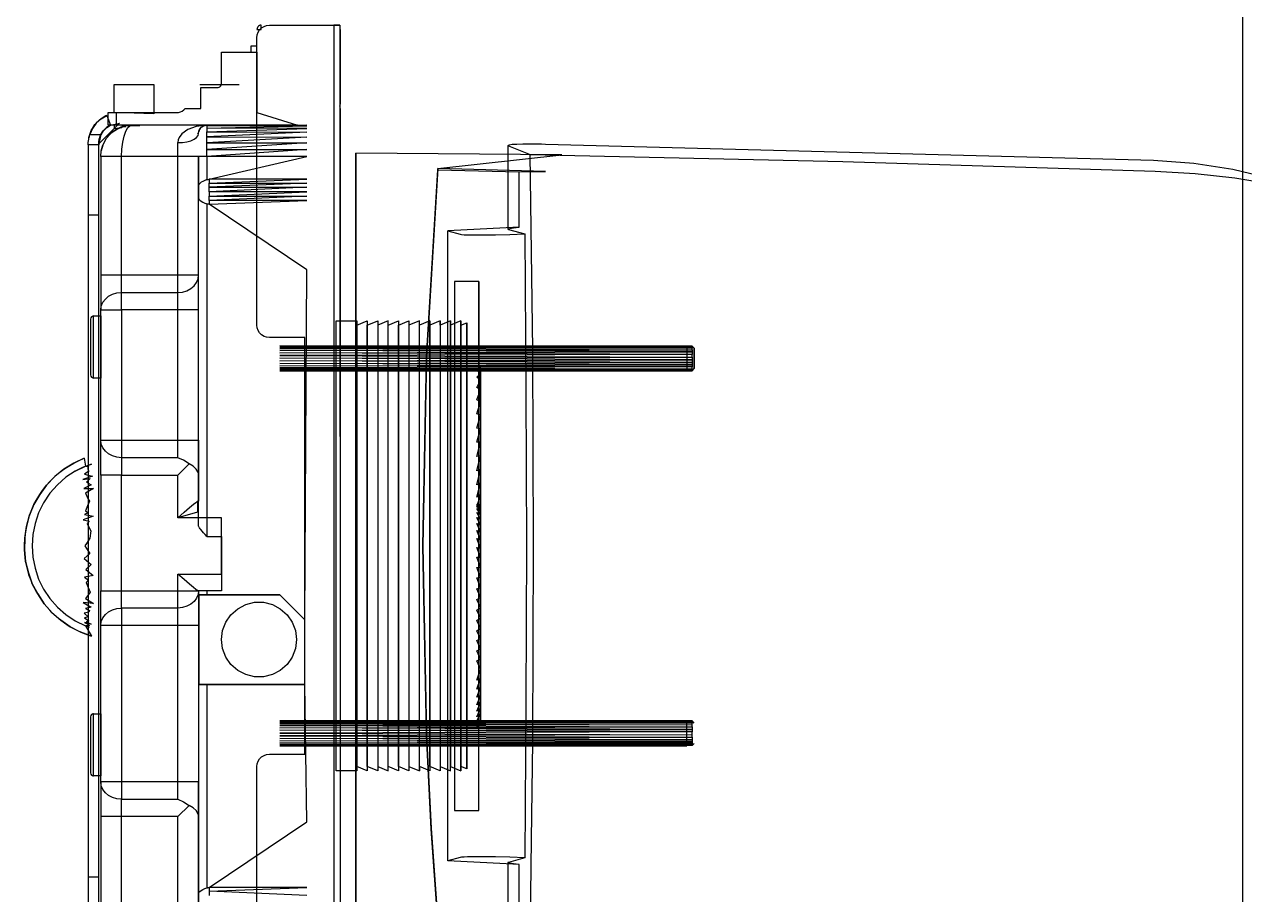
# Model space of a CAD drawing. Header units: metres. Extents: x 62 to 334, y -352 to -102.
# Drawn here: x 74.3 to 86.02, y -158.45 to -150.09 of the extents above; entities that cross this region are included whole.
import ezdxf

# ---------------------------------------------------------------- set-up
doc = ezdxf.new("R2010")
doc.units = ezdxf.units.M

msp = doc.modelspace()

# ---------------------------------------------------------------- linework, layer by layer
for p, q in [((86.004, -148.392), (86.004, -161.961)), ((76.537, -150.128), (76.536, -150.137)), ((76.536, -150.137), (76.576, -150.137)), ((76.54, -150.12), (76.537, -150.128)), ((76.545, -150.112), (76.54, -150.12)), ((76.551, -150.106), (76.545, -150.112)), ((76.548, -150.165), (76.562, -150.142)), ((76.559, -150.101), (76.551, -150.106)), ((76.567, -150.098), (76.559, -150.101)), ((76.562, -150.142), (76.581, -150.123)), ((76.576, -150.097), (76.567, -150.098)), ((76.576, -150.137), (76.576, -150.097)), ((76.581, -150.123), (76.604, -150.109)), ((76.604, -150.109), (76.629, -150.1)), ((76.629, -150.1), (76.656, -150.097)), ((76.656, -150.097), (77.276, -150.097)), ((77.276, -150.097), (77.276, -160.097)), ((77.332, -150.097), (77.276, -150.097)), ((77.276, -150.097), (77.332, -150.097)), ((77.332, -150.097), (77.332, -150.897)), ((77.336, -150.137), (77.336, -150.324)), ((77.336, -150.137), (77.336, -150.472)), ((77.336, -150.358), (77.336, -150.137)), ((77.336, -150.137), (77.336, -150.301)), ((77.336, -150.301), (77.336, -150.137)), ((77.336, -150.137), (77.336, -150.411)), ((77.336, -150.399), (77.336, -150.137)), ((77.336, -150.137), (77.336, -150.428)), ((77.336, -150.399), (77.336, -150.137)), ((77.336, -150.137), (77.336, -150.857)), ((77.336, -150.197), (77.336, -150.137)), ((77.336, -150.137), (77.336, -150.449)), ((77.336, -150.497), (77.336, -150.137)), ((77.336, -151.715), (77.336, -150.145)), ((76.536, -150.217), (76.539, -150.19)), ((76.536, -152.977), (76.536, -150.217)), ((76.539, -150.19), (76.548, -150.165)), ((77.336, -150.197), (77.336, -150.497)), ((77.336, -150.472), (77.336, -150.197)), ((77.336, -150.197), (77.336, -150.399)), ((77.336, -150.797), (77.336, -150.197)), ((77.336, -150.197), (77.336, -150.494)), ((77.336, -150.437), (77.336, -150.197)), ((77.336, -150.428), (77.336, -150.197)), ((76.196, -150.657), (76.196, -150.357)), ((76.196, -150.357), (76.536, -150.357)), ((76.536, -150.297), (76.476, -150.297)), ((76.476, -150.297), (76.476, -150.357)), ((76.476, -150.357), (76.536, -150.357)), ((76.536, -150.357), (76.536, -150.297)), ((76.536, -150.357), (76.536, -150.937)), ((77.336, -150.301), (77.336, -150.358)), ((77.336, -150.411), (77.336, -150.399)), ((77.336, -150.399), (77.336, -150.449)), ((77.336, -150.437), (77.336, -150.399)), ((77.336, -150.428), (77.336, -150.411)), ((77.336, -150.449), (77.336, -150.428)), ((77.336, -150.494), (77.336, -150.437)), ((77.336, -150.497), (77.336, -150.437)), ((77.336, -150.449), (77.336, -150.497)), ((77.336, -150.454), (77.336, -150.54)), ((77.336, -150.497), (77.336, -150.454)), ((77.336, -150.497), (77.336, -150.547)), ((77.336, -150.797), (77.336, -150.497)), ((77.336, -150.857), (77.336, -150.497)), ((77.336, -150.497), (77.336, -150.557)), ((77.336, -150.54), (77.336, -150.497)), ((77.336, -150.547), (77.336, -150.497)), ((77.336, -150.5), (77.336, -150.557)), ((77.336, -150.797), (77.336, -150.5)), ((77.336, -150.547), (77.336, -150.797)), ((77.336, -150.547), (77.336, -150.582)), ((77.336, -150.857), (77.336, -150.547)), ((77.336, -150.594), (77.336, -150.547)), ((77.336, -150.557), (77.336, -150.594)), ((77.336, -150.557), (77.336, -150.797)), ((77.336, -150.582), (77.336, -150.594)), ((77.336, -150.582), (77.336, -150.797)), ((77.336, -150.857), (77.336, -150.582)), ((77.336, -150.594), (77.336, -150.857)), ((77.336, -150.594), (77.336, -150.857)), ((77.336, -150.67), (77.336, -150.594)), ((77.336, -150.594), (77.336, -150.797)), ((75.166, -150.667), (75.546, -150.667)), ((75.166, -150.937), (75.166, -150.667)), ((75.546, -150.667), (75.546, -150.947)), ((75.986, -150.667), (76.366, -150.667)), ((75.996, -150.697), (76.156, -150.697)), ((75.996, -150.897), (75.996, -150.697)), ((76.156, -150.697), (76.165, -150.696)), ((76.165, -150.696), (76.173, -150.693)), ((76.173, -150.693), (76.181, -150.688)), ((76.181, -150.688), (76.187, -150.682)), ((76.187, -150.682), (76.192, -150.674)), ((76.192, -150.674), (76.195, -150.666)), ((76.195, -150.666), (76.196, -150.657)), ((77.336, -150.693), (77.336, -150.67)), ((77.336, -150.67), (77.336, -150.857)), ((77.336, -150.797), (77.336, -150.67)), ((77.336, -150.857), (77.336, -150.693)), ((77.336, -150.693), (77.336, -150.857)), ((77.336, -150.797), (77.336, -150.693)), ((77.335, -150.866), (77.336, -150.857)), ((77.336, -150.857), (77.336, -150.797)), ((75.038, -150.995), (75.093, -150.963)), ((75.085, -150.967), (75.038, -150.995)), ((75.093, -150.963), (75.085, -150.967)), ((75.093, -150.963), (75.129, -151.057)), ((75.106, -150.937), (75.186, -150.937)), ((75.106, -151.057), (75.106, -150.937)), ((75.546, -150.947), (75.166, -150.937)), ((75.186, -150.937), (75.766, -150.937)), ((75.186, -151.057), (75.186, -150.937)), ((75.766, -150.937), (75.784, -150.935)), ((75.784, -150.935), (75.802, -150.93)), ((75.802, -150.93), (75.819, -150.922)), ((75.819, -150.922), (75.833, -150.911)), ((75.833, -150.911), (75.846, -150.897)), ((75.846, -150.897), (75.996, -150.897)), ((76.536, -150.937), (76.926, -151.057)), ((77.332, -150.874), (77.335, -150.866)), ((77.332, -150.897), (77.335, -150.897)), ((77.335, -150.897), (77.336, -152.675)), ((77.336, -154.047), (77.335, -150.897)), ((77.335, -150.897), (77.336, -152.69)), ((77.336, -152.797), (77.335, -150.897)), ((77.335, -150.897), (77.336, -152.711)), ((77.336, -152.675), (77.335, -150.897)), ((77.335, -150.897), (77.336, -159.297)), ((74.955, -151.089), (74.93, -151.147)), ((74.944, -151.109), (74.955, -151.089)), ((74.992, -151.038), (74.955, -151.089)), ((74.955, -151.089), (74.98, -151.052)), ((74.98, -151.052), (74.992, -151.038)), ((75.038, -150.995), (74.992, -151.038)), ((74.992, -151.038), (75.028, -151.003)), ((75.216, -151.037), (75.016, -151.237)), ((75.028, -151.003), (75.038, -150.995)), ((75.091, -151.081), (75.06, -151.112)), ((75.061, -151.11), (75.093, -151.079)), ((75.061, -151.11), (75.091, -151.081)), ((75.129, -151.057), (75.091, -151.081)), ((75.091, -151.081), (75.093, -151.079)), ((75.093, -151.079), (75.129, -151.057)), ((75.186, -151.057), (75.106, -151.057)), ((75.129, -151.057), (75.216, -151.037)), ((75.137, -151.132), (75.197, -151.091)), ((75.197, -151.091), (75.164, -151.111)), ((75.166, -151.057), (75.166, -151.09)), ((75.411, -151.059), (75.166, -151.057)), ((75.166, -151.09), (75.239, -151.078)), ((76.926, -151.057), (75.186, -151.057)), ((75.197, -151.091), (75.264, -151.066)), ((75.209, -151.085), (75.197, -151.091)), ((75.229, -151.077), (75.209, -151.085)), ((75.25, -151.07), (75.229, -151.077)), ((75.239, -151.061), (75.313, -151.061)), ((75.276, -151.07), (75.239, -151.061)), ((75.239, -151.071), (75.276, -151.07)), ((75.239, -151.078), (75.239, -151.071)), ((75.264, -151.066), (75.25, -151.07)), ((75.296, -151.06), (75.264, -151.066)), ((75.277, -151.115), (75.297, -151.08)), ((75.318, -151.058), (75.296, -151.06)), ((75.297, -151.08), (75.316, -151.063)), ((75.313, -151.061), (75.411, -151.059)), ((75.316, -151.063), (75.336, -151.057)), ((75.336, -151.057), (75.318, -151.058)), ((76.056, -151.057), (75.336, -151.057)), ((75.953, -151.069), (75.871, -151.099)), ((76.052, -151.057), (75.953, -151.069)), ((76.005, -151.061), (75.953, -151.069)), ((75.984, -151.102), (75.993, -151.087)), ((75.985, -151.1), (75.995, -151.085)), ((75.985, -151.1), (75.993, -151.087)), ((75.991, -151.088), (75.985, -151.1)), ((75.986, -151.096), (76.003, -151.076)), ((75.995, -151.085), (75.991, -151.088)), ((75.993, -151.087), (76.006, -151.074)), ((75.993, -151.087), (75.995, -151.085)), ((75.995, -151.085), (76.006, -151.074)), ((75.995, -151.085), (76.003, -151.076)), ((76.003, -151.076), (76.027, -151.062)), ((76.003, -151.076), (76.008, -151.072)), ((76.047, -151.057), (76.005, -151.061)), ((76.006, -151.074), (76.022, -151.065)), ((76.008, -151.072), (76.019, -151.065)), ((76.047, -151.057), (76.013, -151.063)), ((76.013, -151.063), (76.038, -151.059)), ((76.019, -151.065), (76.036, -151.059)), ((76.019, -151.065), (76.027, -151.062)), ((76.022, -151.065), (76.019, -151.065)), ((76.038, -151.059), (76.022, -151.065)), ((76.022, -151.065), (76.036, -151.059)), ((76.027, -151.062), (76.036, -151.059)), ((76.027, -151.062), (76.038, -151.059)), ((76.036, -151.059), (76.047, -151.057)), ((76.036, -151.059), (76.038, -151.059)), ((76.038, -151.059), (76.047, -151.057)), ((76.038, -151.059), (76.056, -151.057)), ((76.047, -151.057), (76.052, -151.057)), ((76.056, -151.057), (76.047, -151.057)), ((76.052, -151.057), (76.054, -151.057)), ((76.056, -151.057), (76.052, -151.057)), ((76.054, -151.057), (76.056, -151.057)), ((76.056, -151.064), (76.056, -151.057)), ((77.016, -151.057), (76.056, -151.064)), ((76.056, -151.057), (77.016, -151.057)), ((77.016, -151.065), (76.056, -151.064)), ((76.056, -151.064), (76.056, -151.087)), ((76.056, -151.087), (77.016, -151.065)), ((77.016, -151.088), (76.056, -151.087)), ((76.056, -151.087), (76.056, -151.122)), ((76.056, -151.122), (77.016, -151.088)), ((74.916, -151.223), (74.917, -151.208)), ((74.917, -151.208), (74.92, -151.19)), ((74.92, -151.19), (74.922, -151.178)), ((74.922, -151.178), (74.925, -151.164)), ((74.923, -151.171), (74.922, -151.178)), ((74.925, -151.164), (74.923, -151.171)), ((74.925, -151.164), (74.927, -151.155)), ((74.927, -151.155), (74.93, -151.147)), ((74.93, -151.147), (74.944, -151.109)), ((74.93, -151.147), (75.037, -151.147)), ((75.037, -151.147), (75.016, -151.237)), ((75.016, -151.237), (75.021, -151.192)), ((75.017, -151.214), (75.02, -151.199)), ((75.02, -151.199), (75.022, -151.187)), ((75.021, -151.192), (75.036, -151.15)), ((75.022, -151.187), (75.026, -151.174)), ((75.026, -151.174), (75.031, -151.16)), ((75.031, -151.16), (75.037, -151.147)), ((75.06, -151.112), (75.036, -151.15)), ((75.036, -151.15), (75.037, -151.147)), ((75.037, -151.147), (75.061, -151.11)), ((75.037, -151.147), (75.06, -151.112)), ((75.089, -151.186), (75.056, -151.25)), ((75.056, -151.25), (75.082, -151.197)), ((75.06, -151.112), (75.061, -151.11)), ((75.082, -151.197), (75.089, -151.186)), ((75.137, -151.132), (75.089, -151.186)), ((75.089, -151.186), (75.099, -151.173)), ((75.099, -151.173), (75.117, -151.152)), ((75.117, -151.152), (75.131, -151.138)), ((75.131, -151.138), (75.137, -151.132)), ((75.134, -151.135), (75.156, -151.117)), ((75.149, -151.122), (75.134, -151.135)), ((75.164, -151.111), (75.137, -151.132)), ((75.156, -151.117), (75.149, -151.122)), ((75.247, -151.221), (75.26, -151.162)), ((75.26, -151.162), (75.277, -151.115)), ((75.779, -151.198), (75.776, -151.225)), ((75.789, -151.174), (75.779, -151.198)), ((75.816, -151.139), (75.789, -151.174)), ((75.871, -151.099), (75.816, -151.139)), ((75.863, -151.216), (75.901, -151.206)), ((75.901, -151.206), (75.932, -151.192)), ((75.932, -151.192), (75.956, -151.175)), ((75.956, -151.175), (75.971, -151.156)), ((75.967, -151.14), (75.978, -151.12)), ((75.971, -151.156), (75.976, -151.137)), ((75.976, -151.137), (75.978, -151.118)), ((75.978, -151.12), (75.986, -151.096)), ((75.985, -151.1), (75.978, -151.118)), ((75.978, -151.118), (75.984, -151.102)), ((75.978, -151.116), (75.982, -151.104)), ((75.978, -151.12), (75.978, -151.116)), ((75.978, -151.118), (75.978, -151.12)), ((75.982, -151.104), (75.985, -151.1)), ((75.984, -151.102), (75.985, -151.1)), ((76.056, -151.17), (76.056, -151.122)), ((76.056, -151.122), (77.016, -151.123)), ((77.016, -151.123), (76.056, -151.17)), ((76.056, -151.227), (76.056, -151.17)), ((76.056, -151.17), (77.016, -151.171)), ((77.016, -151.171), (76.056, -151.227)), ((74.916, -151.237), (74.916, -151.223)), ((74.916, -151.247), (74.916, -151.237)), ((75.016, -151.246), (74.916, -151.247)), ((74.916, -151.247), (74.916, -158.948)), ((75.016, -151.227), (75.017, -151.214)), ((75.016, -151.237), (75.016, -151.227)), ((75.016, -151.237), (75.016, -151.246)), ((75.016, -158.947), (75.016, -151.246)), ((75.036, -151.357), (75.041, -151.303)), ((75.056, -151.25), (75.041, -151.303)), ((75.041, -151.303), (75.043, -151.29)), ((75.043, -151.29), (75.056, -151.25)), ((75.236, -151.357), (75.239, -151.287)), ((75.239, -151.287), (75.247, -151.221)), ((75.776, -151.225), (75.82, -151.223)), ((75.776, -151.357), (75.776, -151.225)), ((75.82, -151.223), (75.863, -151.216)), ((76.056, -151.227), (77.016, -151.228)), ((76.056, -151.29), (76.056, -151.227)), ((77.016, -151.228), (76.056, -151.29)), ((76.056, -151.29), (77.016, -151.291)), ((76.056, -151.357), (76.056, -151.29)), ((77.016, -151.291), (76.056, -151.357)), ((78.948, -151.252), (78.947, -151.254)), ((78.947, -151.254), (78.947, -152.056)), ((78.947, -151.254), (78.951, -151.257)), ((78.96, -151.248), (78.948, -151.252)), ((78.951, -151.257), (79.161, -151.34)), ((78.989, -151.244), (78.96, -151.248)), ((79.033, -151.242), (78.989, -151.244)), ((79.09, -151.24), (79.033, -151.242)), ((79.156, -151.24), (79.09, -151.24)), ((79.192, -151.24), (79.156, -151.24)), ((79.23, -151.24), (79.192, -151.24)), ((79.268, -151.241), (79.23, -151.24)), ((79.307, -151.242), (79.268, -151.241)), ((85.149, -151.397), (79.307, -151.242)), ((75.036, -151.357), (75.036, -152.497)), ((75.236, -151.357), (75.036, -151.357)), ((75.776, -151.357), (75.236, -151.357)), ((75.236, -152.497), (75.236, -151.357)), ((75.776, -154.25), (75.776, -151.357)), ((75.976, -151.357), (75.776, -151.357)), ((75.976, -152.831), (75.976, -151.357)), ((75.976, -151.357), (75.976, -151.757)), ((76.056, -151.357), (75.976, -151.357)), ((76.056, -151.357), (76.056, -151.58)), ((77.016, -151.357), (76.056, -151.357)), ((76.076, -151.577), (77.016, -151.357)), ((77.486, -153.076), (77.486, -151.327)), ((77.486, -151.327), (77.486, -153.076)), ((77.486, -158.867), (77.486, -151.327)), ((77.486, -151.327), (77.486, -158.867)), ((77.486, -153.179), (77.486, -151.327)), ((77.486, -151.327), (77.486, -153.179)), ((79.465, -151.343), (77.486, -151.327)), ((78.275, -151.474), (79.465, -151.343)), ((79.175, -152.277), (79.161, -151.34)), ((79.161, -151.34), (82.163, -151.407)), ((82.163, -151.407), (85.165, -151.499)), ((85.535, -151.424), (85.149, -151.397)), ((85.912, -151.482), (85.535, -151.424)), ((77.486, -151.552), (77.486, -153.137)), ((77.486, -153.137), (77.486, -151.552)), ((78.275, -151.474), (78.166, -153.283)), ((78.166, -153.283), (78.274, -151.486)), ((78.166, -153.289), (78.274, -151.486)), ((78.274, -151.486), (78.275, -151.474)), ((78.274, -151.486), (79.054, -151.504)), ((79.307, -151.502), (78.275, -151.474)), ((79.054, -151.504), (79.108, -151.502)), ((79.054, -152.036), (79.054, -151.504)), ((79.108, -151.502), (79.17, -151.501)), ((79.17, -151.501), (79.238, -151.501)), ((79.238, -151.501), (79.307, -151.502)), ((85.165, -151.499), (85.549, -151.521)), ((85.549, -151.521), (85.931, -151.562)), ((86.243, -151.563), (85.912, -151.482)), ((75.978, -151.626), (75.976, -151.637)), ((75.986, -151.616), (75.978, -151.626)), ((75.999, -151.606), (75.986, -151.616)), ((76.015, -151.597), (75.999, -151.606)), ((76.035, -151.588), (76.015, -151.597)), ((76.045, -151.584), (76.035, -151.588)), ((76.056, -151.58), (76.045, -151.584)), ((76.056, -151.58), (76.061, -151.579)), ((76.061, -151.579), (76.067, -151.578)), ((76.067, -151.578), (76.076, -151.577)), ((76.076, -151.577), (76.076, -151.614)), ((77.016, -151.577), (76.076, -151.577)), ((76.076, -151.614), (77.016, -151.577)), ((77.016, -151.614), (76.076, -151.654)), ((76.076, -151.614), (77.016, -151.614)), ((76.076, -151.654), (76.076, -151.614)), ((76.076, -151.697), (76.076, -151.654)), ((77.016, -151.654), (76.076, -151.697)), ((76.076, -151.654), (77.016, -151.654)), ((85.931, -151.562), (86.252, -151.617)), ((75.976, -151.757), (75.978, -151.768)), ((75.976, -154.909), (75.976, -151.757)), ((75.978, -151.768), (75.986, -151.778)), ((75.986, -151.778), (75.999, -151.788)), ((75.999, -151.788), (76.015, -151.797)), ((76.076, -151.697), (76.076, -151.739)), ((77.016, -151.697), (76.076, -151.697)), ((76.076, -151.739), (77.016, -151.697)), ((77.016, -151.739), (76.076, -151.78)), ((76.076, -151.739), (77.016, -151.739)), ((76.076, -151.78), (76.076, -151.739)), ((76.076, -151.78), (76.076, -151.817)), ((77.016, -151.78), (76.076, -151.78)), ((76.076, -151.817), (77.016, -151.78)), ((76.015, -151.797), (76.035, -151.806)), ((76.035, -151.806), (76.045, -151.81)), ((76.045, -151.81), (76.056, -151.814)), ((76.056, -151.814), (76.056, -155.007)), ((76.065, -151.816), (76.056, -151.814)), ((76.07, -151.817), (76.065, -151.816)), ((76.076, -151.817), (76.07, -151.817)), ((77.016, -152.447), (76.076, -151.817)), ((74.916, -151.917), (75.016, -151.917)), ((79.054, -152.036), (78.371, -152.072)), ((78.371, -152.072), (78.487, -152.104)), ((78.371, -158.122), (78.371, -152.072)), ((78.487, -152.104), (78.502, -152.107)), ((78.502, -152.107), (78.526, -152.109)), ((78.526, -152.109), (78.559, -152.11)), ((78.559, -152.11), (78.6, -152.111)), ((78.6, -152.111), (78.707, -152.111)), ((78.707, -152.111), (78.829, -152.11)), ((78.829, -152.11), (78.964, -152.106)), ((78.947, -152.056), (78.948, -152.054)), ((78.947, -152.056), (78.951, -152.058)), ((78.948, -152.054), (78.954, -152.051)), ((78.951, -152.058), (79.108, -152.101)), ((78.954, -152.051), (78.965, -152.048)), ((78.964, -152.106), (79.108, -152.101)), ((78.965, -152.048), (78.981, -152.045)), ((78.981, -152.045), (79.001, -152.042)), ((79.001, -152.042), (79.026, -152.039)), ((79.026, -152.039), (79.054, -152.036)), ((79.108, -152.101), (79.12, -153.598)), ((79.185, -153.215), (79.175, -152.277)), ((75.236, -152.497), (75.036, -152.497)), ((75.036, -152.497), (75.036, -152.831)), ((75.236, -152.664), (75.236, -152.497)), ((75.976, -152.497), (75.236, -152.497)), ((75.971, -152.534), (75.976, -152.497)), ((76.996, -155.807), (77.016, -152.447)), ((75.901, -152.627), (75.932, -152.601)), ((75.932, -152.601), (75.956, -152.569)), ((75.956, -152.569), (75.971, -152.534)), ((78.434, -152.557), (78.434, -157.637)), ((78.667, -152.557), (78.434, -152.557)), ((78.667, -153.361), (78.667, -152.557)), ((78.667, -152.557), (78.667, -153.29)), ((78.667, -153.561), (78.667, -152.557)), ((78.667, -153.755), (78.667, -152.557)), ((78.667, -152.557), (78.667, -153.755)), ((75.056, -152.758), (75.08, -152.727)), ((75.08, -152.727), (75.111, -152.7)), ((75.111, -152.7), (75.149, -152.68)), ((75.149, -152.68), (75.191, -152.668)), ((75.191, -152.668), (75.236, -152.664)), ((75.236, -152.664), (75.776, -152.664)), ((75.236, -152.831), (75.236, -152.664)), ((75.776, -152.664), (75.82, -152.66)), ((75.82, -152.66), (75.863, -152.647)), ((75.863, -152.647), (75.901, -152.627)), ((77.336, -152.69), (77.336, -152.675)), ((77.336, -152.711), (77.336, -152.69)), ((77.336, -152.711), (77.336, -152.797)), ((78.667, -152.681), (78.667, -153.561)), ((78.667, -157.637), (78.667, -152.681)), ((75.036, -152.831), (75.041, -152.794)), ((75.036, -152.831), (75.236, -152.831)), ((75.036, -154.417), (75.036, -152.831)), ((75.041, -152.794), (75.056, -152.758)), ((75.976, -152.831), (75.236, -152.831)), ((75.236, -152.831), (75.236, -154.083)), ((75.976, -154.083), (75.976, -152.831)), ((77.336, -152.797), (77.336, -154.047)), ((74.939, -152.906), (74.936, -152.919)), ((74.936, -152.919), (74.936, -153.455)), ((74.947, -152.896), (74.939, -152.906)), ((74.959, -152.89), (74.947, -152.896)), ((74.966, -152.889), (74.959, -152.89)), ((74.966, -152.889), (75.036, -152.889)), ((74.966, -153.485), (74.966, -152.889)), ((75.036, -152.889), (75.036, -153.485)), ((77.296, -152.937), (77.496, -152.937)), ((77.296, -157.257), (77.296, -152.937)), ((77.496, -152.977), (77.596, -152.937)), ((77.496, -152.937), (77.496, -157.257)), ((77.596, -152.977), (77.696, -152.937)), ((77.596, -152.937), (77.596, -157.257)), ((77.696, -152.937), (77.696, -157.257)), ((77.796, -152.937), (77.696, -152.977)), ((77.796, -152.977), (77.896, -152.937)), ((77.796, -157.257), (77.796, -152.937)), ((77.896, -152.977), (77.996, -152.937)), ((77.896, -152.937), (77.896, -157.257)), ((77.996, -152.937), (77.996, -157.257)), ((78.096, -152.937), (77.996, -152.977)), ((78.196, -152.937), (78.096, -152.977)), ((78.096, -157.257), (78.096, -152.937)), ((78.096, -157.217), (78.096, -152.937)), ((78.296, -152.937), (78.196, -152.977)), ((78.196, -152.937), (78.196, -157.257)), ((78.196, -157.217), (78.196, -152.937)), ((78.296, -152.937), (78.296, -157.257)), ((78.296, -152.977), (78.296, -152.937)), ((78.396, -152.937), (78.296, -152.977)), ((78.396, -152.937), (78.396, -152.977)), ((78.396, -157.257), (78.396, -152.937)), ((78.496, -152.937), (78.396, -152.977)), ((78.496, -157.257), (78.496, -152.937)), ((78.496, -152.937), (78.496, -157.217)), ((78.496, -152.977), (78.496, -152.937)), ((78.496, -152.977), (78.552, -152.954)), ((78.552, -152.954), (78.552, -157.239)), ((78.552, -157.239), (78.552, -152.954)), ((78.552, -152.954), (78.552, -157.239)), ((76.539, -153.004), (76.536, -152.977)), ((76.548, -153.029), (76.539, -153.004)), ((76.562, -153.052), (76.548, -153.029)), ((76.581, -153.071), (76.562, -153.052)), ((76.604, -153.085), (76.581, -153.071)), ((77.496, -157.217), (77.496, -152.977)), ((77.596, -157.217), (77.596, -152.977)), ((77.696, -152.977), (77.696, -157.217)), ((77.796, -157.217), (77.796, -152.977)), ((77.896, -157.217), (77.896, -152.977)), ((77.996, -152.977), (77.996, -157.217)), ((78.296, -152.977), (78.296, -157.217)), ((78.396, -152.977), (78.396, -157.217)), ((78.496, -157.217), (78.496, -152.977)), ((76.629, -153.094), (76.604, -153.085)), ((76.656, -153.097), (76.629, -153.094)), ((76.996, -153.097), (76.656, -153.097)), ((80.666, -153.179), (76.756, -153.177)), ((76.756, -153.18), (80.666, -153.179)), ((80.716, -153.186), (76.756, -153.18)), ((76.756, -153.188), (80.716, -153.186)), ((80.716, -153.198), (76.756, -153.188)), ((80.716, -153.198), (76.756, -153.202)), ((76.996, -157.097), (76.996, -153.097)), ((77.486, -153.137), (77.486, -153.626)), ((77.486, -153.626), (77.486, -153.137)), ((80.666, -153.179), (80.666, -153.417)), ((80.716, -153.179), (80.666, -153.179)), ((80.716, -153.179), (80.716, -153.186)), ((80.736, -153.199), (80.716, -153.179)), ((80.716, -153.186), (80.716, -153.198)), ((80.716, -153.215), (80.716, -153.198)), ((80.736, -153.199), (80.736, -153.395)), ((80.736, -153.395), (80.736, -153.199)), ((76.756, -153.202), (80.716, -153.215)), ((76.756, -153.221), (80.716, -153.215)), ((80.716, -153.235), (76.756, -153.221)), ((76.756, -153.243), (80.716, -153.235)), ((80.716, -153.259), (76.756, -153.243)), ((80.716, -153.259), (76.756, -153.268)), ((76.756, -153.268), (80.716, -153.284)), ((76.756, -153.294), (80.716, -153.284)), ((80.716, -153.31), (76.756, -153.294)), ((76.756, -153.32), (80.716, -153.31)), ((78.166, -153.283), (78.13, -155.097)), ((78.13, -155.097), (78.166, -153.289)), ((78.166, -153.289), (78.166, -153.283)), ((78.667, -153.261), (78.667, -153.361)), ((78.667, -153.29), (78.667, -153.261)), ((79.191, -154.156), (79.185, -153.215)), ((80.716, -153.215), (80.716, -153.235)), ((80.716, -153.235), (80.716, -153.259)), ((80.716, -153.284), (80.716, -153.259)), ((80.716, -153.284), (80.716, -153.31)), ((80.716, -153.31), (80.716, -153.335)), ((80.716, -153.335), (76.756, -153.32)), ((76.756, -153.345), (80.716, -153.335)), ((80.716, -153.359), (76.756, -153.345)), ((76.756, -153.368), (80.716, -153.359)), ((80.716, -153.379), (76.756, -153.368)), ((80.716, -153.379), (76.756, -153.387)), ((76.756, -153.387), (80.716, -153.396)), ((80.716, -153.396), (76.756, -153.402)), ((76.756, -153.402), (80.716, -153.408)), ((76.756, -153.412), (80.716, -153.408)), ((80.666, -153.417), (76.756, -153.412)), ((76.756, -153.417), (80.666, -153.417)), ((77.486, -153.415), (77.486, -153.626)), ((77.486, -153.905), (77.486, -153.415)), ((78.648, -153.369), (78.683, -153.392)), ((78.683, -153.403), (78.648, -153.369)), ((78.648, -153.409), (78.683, -153.403)), ((78.683, -153.442), (78.648, -153.409)), ((78.683, -153.442), (78.683, -153.392)), ((78.683, -153.392), (78.683, -153.403)), ((78.683, -153.403), (78.683, -153.442)), ((80.666, -153.417), (80.716, -153.415)), ((80.716, -153.335), (80.716, -153.359)), ((80.716, -153.359), (80.716, -153.379)), ((80.716, -153.396), (80.716, -153.379)), ((80.716, -153.415), (80.736, -153.395)), ((80.716, -153.408), (80.716, -153.396)), ((80.716, -153.408), (80.716, -153.415)), ((74.936, -153.455), (74.939, -153.468)), ((74.939, -153.468), (74.947, -153.478)), ((74.947, -153.478), (74.959, -153.484)), ((74.959, -153.484), (74.966, -153.485)), ((75.036, -153.485), (74.966, -153.485)), ((77.486, -153.516), (77.486, -153.905)), ((77.486, -153.905), (77.486, -153.516)), ((78.648, -153.478), (78.683, -153.442)), ((78.683, -153.507), (78.648, -153.478)), ((78.648, -153.575), (78.683, -153.507)), ((78.683, -154.813), (78.683, -153.442)), ((78.683, -153.442), (78.683, -154.813)), ((78.683, -153.442), (78.683, -153.507)), ((78.683, -154.491), (78.683, -153.442)), ((78.683, -153.442), (78.683, -154.604)), ((78.683, -154.697), (78.683, -153.442)), ((78.683, -153.442), (78.683, -154.762)), ((78.683, -153.507), (78.683, -153.973)), ((78.683, -153.507), (78.683, -153.6)), ((77.486, -153.626), (77.486, -153.905)), ((78.683, -153.6), (78.648, -153.575)), ((78.648, -153.694), (78.683, -153.6)), ((78.683, -153.973), (78.683, -153.6)), ((78.683, -153.6), (78.683, -153.713)), ((79.12, -153.598), (79.123, -154.347)), ((78.683, -153.713), (78.648, -153.694)), ((78.648, -153.828), (78.683, -153.713)), ((78.683, -153.713), (78.683, -153.841)), ((78.683, -153.841), (78.648, -153.828)), ((78.648, -153.966), (78.683, -153.841)), ((78.683, -153.841), (78.683, -153.973)), ((78.683, -153.973), (78.648, -153.966)), ((78.648, -154.102), (78.683, -153.973)), ((78.683, -153.973), (78.683, -154.102)), ((75.036, -154.083), (75.236, -154.083)), ((75.041, -154.12), (75.036, -154.083)), ((75.056, -154.155), (75.041, -154.12)), ((75.236, -154.083), (75.236, -154.25)), ((75.236, -154.083), (75.976, -154.083)), ((75.976, -154.083), (75.976, -154.417)), ((78.683, -154.102), (78.648, -154.102)), ((78.648, -154.238), (78.683, -154.102)), ((78.683, -154.102), (78.683, -154.231)), ((74.877, -154.255), (74.776, -154.302)), ((74.821, -154.279), (74.877, -154.255)), ((74.877, -154.255), (74.888, -154.33)), ((75.08, -154.187), (75.056, -154.155)), ((75.111, -154.213), (75.08, -154.187)), ((75.149, -154.233), (75.111, -154.213)), ((75.191, -154.246), (75.149, -154.233)), ((75.236, -154.25), (75.191, -154.246)), ((75.236, -154.25), (75.236, -154.417)), ((75.776, -154.25), (75.236, -154.25)), ((75.829, -154.274), (75.776, -154.25)), ((78.683, -154.231), (78.648, -154.238)), ((78.648, -154.376), (78.683, -154.231)), ((78.683, -154.231), (78.683, -154.364)), ((79.193, -155.097), (79.191, -154.156)), ((74.681, -154.361), (74.594, -154.432)), ((74.63, -154.4), (74.681, -154.361)), ((74.776, -154.302), (74.681, -154.361)), ((74.681, -154.361), (74.722, -154.334)), ((74.722, -154.334), (74.776, -154.302)), ((74.776, -154.302), (74.821, -154.279)), ((74.791, -154.378), (74.888, -154.33)), ((74.859, -154.344), (74.791, -154.378)), ((74.888, -154.33), (74.859, -154.344)), ((74.888, -154.33), (74.946, -154.311)), ((74.946, -154.311), (74.896, -154.33)), ((74.896, -154.33), (74.919, -154.33)), ((74.919, -154.33), (74.911, -154.344)), ((74.911, -154.344), (74.912, -154.36)), ((74.912, -154.36), (74.921, -154.378)), ((75.776, -154.417), (75.884, -154.309)), ((75.884, -154.309), (75.829, -154.274)), ((75.922, -154.333), (75.884, -154.309)), ((75.951, -154.359), (75.922, -154.333)), ((75.969, -154.387), (75.951, -154.359)), ((78.683, -154.364), (78.648, -154.376)), ((78.648, -154.51), (78.683, -154.364)), ((78.683, -154.364), (78.683, -154.491)), ((79.123, -154.347), (79.124, -155.097)), ((74.516, -154.513), (74.594, -154.432)), ((74.547, -154.478), (74.516, -154.513)), ((74.594, -154.432), (74.547, -154.478)), ((74.594, -154.432), (74.63, -154.4)), ((74.7, -154.438), (74.619, -154.51)), ((74.791, -154.378), (74.7, -154.438)), ((74.957, -154.427), (74.865, -154.461)), ((74.865, -154.461), (74.934, -154.449)), ((74.921, -154.378), (74.88, -154.407)), ((74.88, -154.407), (74.915, -154.417)), ((74.934, -154.449), (74.899, -154.485)), ((74.899, -154.485), (74.944, -154.51)), ((74.915, -154.417), (74.957, -154.427)), ((75.036, -154.417), (75.036, -155.527)), ((75.236, -154.417), (75.036, -154.417)), ((75.236, -154.417), (75.776, -154.417)), ((75.236, -155.694), (75.236, -154.417)), ((75.776, -154.827), (75.776, -154.417)), ((75.974, -154.402), (75.969, -154.387)), ((75.971, -154.38), (75.974, -154.402)), ((75.976, -154.417), (75.971, -154.38)), ((75.974, -154.402), (75.976, -154.417)), ((75.976, -154.417), (75.975, -154.667)), ((74.449, -154.603), (74.394, -154.7)), ((74.414, -154.661), (74.449, -154.603)), ((74.516, -154.513), (74.449, -154.603)), ((74.449, -154.603), (74.475, -154.566)), ((74.475, -154.566), (74.516, -154.513)), ((74.547, -154.591), (74.487, -154.682)), ((74.619, -154.51), (74.547, -154.591)), ((74.944, -154.51), (74.872, -154.545)), ((74.872, -154.545), (74.967, -154.545)), ((74.967, -154.545), (74.888, -154.591)), ((74.888, -154.591), (74.912, -154.641)), ((78.683, -154.491), (78.648, -154.51)), ((78.648, -154.629), (78.683, -154.491)), ((78.683, -154.604), (78.648, -154.629)), ((78.648, -154.726), (78.683, -154.604)), ((78.683, -154.491), (78.683, -154.604)), ((78.683, -154.604), (78.683, -154.697)), ((74.394, -154.7), (74.351, -154.803)), ((74.366, -154.764), (74.394, -154.7)), ((74.394, -154.7), (74.414, -154.661)), ((74.487, -154.682), (74.439, -154.779)), ((74.907, -154.713), (74.89, -154.762)), ((74.927, -154.666), (74.907, -154.713)), ((74.912, -154.641), (74.927, -154.666)), ((75.888, -154.727), (75.925, -154.697)), ((75.925, -154.697), (75.948, -154.679)), ((75.948, -154.679), (75.958, -154.673)), ((75.958, -154.673), (75.966, -154.668)), ((75.966, -154.668), (75.972, -154.667)), ((75.972, -154.667), (75.966, -154.671)), ((75.966, -154.671), (75.966, -154.773)), ((75.975, -154.667), (75.972, -154.667)), ((78.648, -154.692), (78.683, -154.722)), ((78.683, -154.737), (78.648, -154.692)), ((78.683, -154.697), (78.648, -154.726)), ((78.648, -154.71), (78.683, -154.737)), ((78.683, -154.762), (78.648, -154.71)), ((78.683, -154.762), (78.683, -154.697)), ((78.683, -154.722), (78.683, -154.828)), ((74.321, -154.911), (74.351, -154.803)), ((74.346, -154.818), (74.331, -154.872)), ((74.351, -154.803), (74.346, -154.818)), ((74.351, -154.803), (74.366, -154.764)), ((74.439, -154.779), (74.404, -154.882)), ((74.964, -154.813), (74.867, -154.847)), ((74.914, -154.779), (74.88, -154.796)), ((74.88, -154.796), (74.964, -154.813)), ((74.89, -154.762), (74.914, -154.779)), ((75.776, -154.827), (75.836, -154.773)), ((75.966, -154.773), (75.776, -154.827)), ((76.196, -154.827), (75.776, -154.827)), ((75.836, -154.773), (75.888, -154.727)), ((76.196, -155.367), (76.196, -154.827)), ((78.648, -154.737), (78.683, -154.762)), ((78.683, -154.796), (78.648, -154.737)), ((78.648, -154.775), (78.683, -154.796)), ((78.683, -154.841), (78.648, -154.775)), ((78.648, -154.823), (78.683, -154.841)), ((78.683, -154.897), (78.648, -154.823)), ((78.683, -154.828), (78.683, -155.118)), ((78.683, -156.794), (78.683, -154.828)), ((78.683, -154.828), (78.683, -156.803)), ((78.683, -155.206), (78.683, -154.828)), ((78.683, -154.828), (78.683, -156.794)), ((74.305, -155.022), (74.321, -154.911)), ((74.318, -154.927), (74.309, -154.984)), ((74.321, -154.911), (74.318, -154.927)), ((74.331, -154.872), (74.321, -154.911)), ((74.404, -154.882), (74.383, -154.988)), ((74.867, -154.847), (74.923, -154.859)), ((74.923, -154.859), (74.904, -154.882)), ((74.904, -154.882), (74.915, -154.905)), ((74.915, -154.905), (74.939, -154.953)), ((74.939, -154.953), (74.932, -155.024)), ((75.977, -154.913), (75.976, -154.909)), ((75.98, -154.918), (75.977, -154.913)), ((75.984, -154.923), (75.98, -154.918)), ((75.99, -154.932), (75.984, -154.923)), ((75.998, -154.941), (75.99, -154.932)), ((76.01, -154.956), (75.998, -154.941)), ((76.024, -154.971), (76.01, -154.956)), ((78.648, -154.881), (78.683, -154.897)), ((78.683, -154.962), (78.648, -154.881)), ((78.648, -154.949), (78.683, -154.962)), ((78.683, -155.036), (78.648, -154.949)), ((78.683, -154.845), (78.683, -154.861)), ((78.683, -154.925), (78.683, -154.845)), ((78.683, -154.861), (78.683, -155.521)), ((78.683, -155.521), (78.683, -154.861)), ((78.683, -154.861), (78.683, -155.903)), ((78.683, -155.903), (78.683, -154.861)), ((78.683, -154.861), (78.683, -154.994)), ((78.683, -154.861), (78.683, -154.925)), ((74.302, -155.097), (74.305, -155.022)), ((74.305, -155.022), (74.303, -155.134)), ((74.309, -154.984), (74.305, -155.022)), ((74.383, -154.988), (74.376, -155.097)), ((74.899, -155.073), (74.884, -155.097)), ((74.932, -155.024), (74.899, -155.073)), ((76.04, -154.989), (76.024, -154.971)), ((76.056, -155.007), (76.04, -154.989)), ((76.056, -155.007), (76.196, -155.007)), ((76.196, -155.007), (76.196, -155.527)), ((78.648, -155.027), (78.683, -155.036)), ((78.683, -155.118), (78.648, -155.027)), ((74.303, -155.134), (74.302, -155.097)), ((74.303, -155.134), (74.314, -155.246)), ((74.309, -155.21), (74.303, -155.134)), ((74.376, -155.097), (74.383, -155.205)), ((74.932, -155.169), (74.875, -155.217)), ((74.884, -155.097), (74.899, -155.121)), ((74.899, -155.121), (74.932, -155.169)), ((77.486, -155.097), (77.486, -158.867)), ((77.486, -158.867), (77.486, -155.097)), ((78.13, -155.097), (78.166, -156.91)), ((78.166, -156.905), (78.13, -155.097)), ((78.648, -155.112), (78.683, -155.118)), ((78.683, -155.206), (78.648, -155.112)), ((78.683, -155.118), (78.683, -155.206)), ((79.124, -155.097), (79.12, -156.596)), ((79.191, -156.038), (79.193, -155.097)), ((74.314, -155.246), (74.309, -155.21)), ((74.314, -155.246), (74.34, -155.355)), ((74.318, -155.266), (74.314, -155.246)), ((74.331, -155.322), (74.318, -155.266)), ((74.383, -155.205), (74.404, -155.312)), ((74.875, -155.217), (74.944, -155.277)), ((74.944, -155.277), (74.891, -155.323)), ((77.486, -155.273), (77.486, -158.867)), ((77.486, -158.867), (77.486, -155.273)), ((78.648, -155.205), (78.683, -155.206)), ((78.683, -155.3), (78.648, -155.205)), ((78.648, -155.303), (78.683, -155.3)), ((78.683, -155.396), (78.648, -155.303)), ((74.34, -155.355), (74.331, -155.322)), ((74.34, -155.355), (74.378, -155.46)), ((74.346, -155.376), (74.34, -155.355)), ((74.366, -155.43), (74.346, -155.376)), ((74.404, -155.312), (74.439, -155.415)), ((74.439, -155.415), (74.487, -155.512)), ((74.964, -155.381), (74.88, -155.398)), ((74.88, -155.398), (74.917, -155.426)), ((74.891, -155.323), (74.964, -155.381)), ((74.917, -155.426), (74.896, -155.448)), ((75.776, -155.367), (76.196, -155.367)), ((75.836, -155.421), (75.776, -155.367)), ((75.776, -155.527), (75.776, -155.367)), ((75.889, -155.466), (75.836, -155.421)), ((76.196, -155.367), (76.196, -155.527)), ((78.648, -155.404), (78.683, -155.396)), ((78.683, -155.495), (78.648, -155.404)), ((74.378, -155.46), (74.366, -155.43)), ((74.378, -155.46), (74.43, -155.559)), ((74.414, -155.532), (74.378, -155.46)), ((74.43, -155.559), (74.414, -155.532)), ((74.487, -155.512), (74.547, -155.602)), ((74.896, -155.448), (74.914, -155.496)), ((74.914, -155.496), (74.934, -155.543)), ((74.934, -155.543), (74.917, -155.563)), ((75.036, -155.527), (75.776, -155.527)), ((75.036, -157.363), (75.036, -155.527)), ((75.776, -155.527), (75.972, -155.527)), ((75.776, -155.694), (75.776, -155.527)), ((75.925, -155.497), (75.889, -155.466)), ((75.949, -155.515), (75.925, -155.497)), ((75.963, -155.524), (75.949, -155.515)), ((75.968, -155.526), (75.963, -155.524)), ((75.972, -155.527), (75.968, -155.526)), ((75.976, -155.527), (75.971, -155.564)), ((75.972, -155.527), (75.976, -155.527)), ((76.196, -155.527), (75.972, -155.527)), ((76.196, -155.527), (75.976, -155.527)), ((75.976, -155.527), (75.976, -158.436)), ((75.976, -155.527), (75.976, -155.861)), ((76.056, -155.527), (76.056, -155.567)), ((78.648, -155.508), (78.683, -155.495)), ((78.683, -155.593), (78.648, -155.508)), ((74.475, -155.628), (74.43, -155.559)), ((74.43, -155.559), (74.493, -155.652)), ((74.493, -155.652), (74.475, -155.628)), ((74.493, -155.652), (74.567, -155.736)), ((74.547, -155.715), (74.493, -155.652)), ((74.547, -155.602), (74.619, -155.684)), ((74.866, -155.64), (74.944, -155.684)), ((74.967, -155.649), (74.866, -155.64)), ((74.917, -155.563), (74.888, -155.602)), ((74.888, -155.602), (74.967, -155.649)), ((75.901, -155.657), (75.863, -155.677)), ((75.932, -155.631), (75.901, -155.657)), ((75.956, -155.599), (75.932, -155.631)), ((75.971, -155.564), (75.956, -155.599)), ((75.978, -155.567), (76.056, -155.567)), ((75.978, -155.567), (75.978, -156.427)), ((76.756, -155.567), (75.978, -155.567)), ((76.056, -155.567), (76.756, -155.567)), ((76.351, -155.701), (76.428, -155.66)), ((76.428, -155.66), (76.512, -155.639)), ((76.512, -155.639), (76.599, -155.639)), ((76.599, -155.639), (76.684, -155.66)), ((76.684, -155.66), (76.76, -155.701)), ((76.756, -155.567), (76.996, -155.807)), ((77.486, -155.598), (77.486, -156.929)), ((77.486, -158.867), (77.486, -155.598)), ((78.648, -155.612), (78.683, -155.593)), ((78.683, -155.69), (78.648, -155.612)), ((74.567, -155.736), (74.547, -155.715)), ((74.567, -155.736), (74.651, -155.81)), ((74.63, -155.793), (74.567, -155.736)), ((74.619, -155.684), (74.7, -155.756)), ((74.7, -155.756), (74.791, -155.816)), ((74.922, -155.733), (74.877, -155.744)), ((74.877, -155.744), (74.915, -155.777)), ((74.915, -155.777), (74.88, -155.787)), ((74.944, -155.684), (74.889, -155.697)), ((74.889, -155.697), (74.928, -155.717)), ((74.928, -155.717), (74.922, -155.733)), ((75.056, -155.788), (75.08, -155.757)), ((75.08, -155.757), (75.111, -155.73)), ((75.111, -155.73), (75.149, -155.71)), ((75.149, -155.71), (75.191, -155.698)), ((75.191, -155.698), (75.236, -155.694)), ((75.236, -155.694), (75.236, -157.363)), ((75.776, -155.694), (75.236, -155.694)), ((75.82, -155.69), (75.776, -155.694)), ((75.776, -157.363), (75.776, -155.694)), ((75.863, -155.677), (75.82, -155.69)), ((76.237, -155.83), (76.286, -155.758)), ((76.286, -155.758), (76.351, -155.701)), ((76.76, -155.701), (76.825, -155.758)), ((76.825, -155.758), (76.875, -155.83)), ((78.648, -155.715), (78.683, -155.69)), ((78.683, -155.787), (78.648, -155.715)), ((74.651, -155.81), (74.63, -155.793)), ((74.651, -155.81), (74.722, -155.86)), ((74.743, -155.873), (74.651, -155.81)), ((74.722, -155.86), (74.743, -155.873)), ((74.821, -155.915), (74.743, -155.873)), ((74.743, -155.873), (74.843, -155.924)), ((74.791, -155.816), (74.888, -155.864)), ((74.88, -155.787), (74.921, -155.816)), ((74.88, -155.833), (74.927, -155.857)), ((74.942, -155.849), (74.88, -155.833)), ((74.888, -155.864), (74.948, -155.963)), ((74.925, -155.877), (74.888, -155.864)), ((74.896, -155.864), (74.925, -155.877)), ((74.919, -155.864), (74.896, -155.864)), ((74.921, -155.816), (74.897, -155.825)), ((74.897, -155.825), (74.942, -155.849)), ((74.927, -155.857), (74.919, -155.864)), ((75.036, -155.861), (75.041, -155.824)), ((75.976, -155.861), (75.036, -155.861)), ((75.041, -155.824), (75.056, -155.788)), ((75.976, -155.861), (75.976, -157.363)), ((76.206, -155.911), (76.237, -155.83)), ((76.875, -155.83), (76.905, -155.911)), ((76.996, -156.427), (76.996, -155.807)), ((78.648, -155.815), (78.683, -155.787)), ((78.683, -155.886), (78.648, -155.815)), ((78.648, -155.912), (78.683, -155.886)), ((74.843, -155.924), (74.821, -155.915)), ((74.843, -155.924), (74.927, -155.956)), ((74.948, -155.963), (74.843, -155.924)), ((74.927, -155.956), (74.948, -155.963)), ((76.196, -155.997), (76.206, -155.911)), ((76.206, -156.083), (76.196, -155.997)), ((76.905, -155.911), (76.916, -155.997)), ((76.916, -155.997), (76.905, -156.083)), ((77.486, -155.987), (77.486, -156.144)), ((77.486, -156.826), (77.486, -155.987)), ((78.683, -155.986), (78.648, -155.912)), ((78.648, -156.007), (78.683, -155.986)), ((78.683, -156.087), (78.648, -156.007)), ((76.237, -156.164), (76.206, -156.083)), ((76.905, -156.083), (76.875, -156.164)), ((78.648, -156.104), (78.683, -156.087)), ((78.683, -156.186), (78.648, -156.104)), ((79.185, -156.978), (79.191, -156.038)), ((76.286, -156.236), (76.237, -156.164)), ((76.351, -156.293), (76.286, -156.236)), ((76.825, -156.236), (76.76, -156.293)), ((76.875, -156.164), (76.825, -156.236)), ((77.486, -156.144), (77.486, -156.401)), ((77.486, -156.144), (77.486, -156.826)), ((77.486, -156.396), (77.486, -156.144)), ((78.648, -156.2), (78.683, -156.186)), ((78.683, -156.282), (78.648, -156.2)), ((76.428, -156.333), (76.351, -156.293)), ((76.512, -156.354), (76.428, -156.333)), ((76.599, -156.354), (76.512, -156.354)), ((76.684, -156.333), (76.599, -156.354)), ((76.76, -156.293), (76.684, -156.333)), ((78.648, -156.386), (78.683, -156.282)), ((75.978, -156.427), (76.996, -156.427)), ((76.996, -156.427), (75.978, -156.427)), ((76.056, -156.427), (76.056, -158.38)), ((77.016, -157.747), (76.996, -156.427)), ((77.486, -156.649), (77.486, -156.396)), ((77.486, -156.399), (77.486, -156.649)), ((77.486, -156.676), (77.486, -156.399)), ((77.486, -156.401), (77.486, -156.659)), ((78.683, -156.372), (78.648, -156.386)), ((78.648, -156.472), (78.683, -156.372)), ((78.683, -156.457), (78.648, -156.472)), ((78.648, -156.551), (78.683, -156.457)), ((78.683, -156.533), (78.648, -156.551)), ((78.648, -156.623), (78.683, -156.533)), ((79.12, -156.596), (79.108, -158.092)), ((74.947, -156.716), (74.939, -156.726)), ((74.959, -156.71), (74.947, -156.716)), ((74.966, -156.709), (74.959, -156.71)), ((74.966, -157.305), (74.966, -156.709)), ((74.966, -156.709), (75.036, -156.709)), ((75.036, -156.709), (75.036, -157.305)), ((77.486, -156.649), (77.486, -156.676)), ((77.486, -156.659), (77.486, -156.649)), ((77.486, -156.676), (77.486, -156.929)), ((77.486, -158.391), (77.486, -156.676)), ((77.486, -156.676), (77.486, -156.866)), ((77.486, -156.866), (77.486, -156.676)), ((78.683, -156.601), (78.648, -156.623)), ((78.648, -156.685), (78.683, -156.601)), ((78.683, -156.66), (78.648, -156.685)), ((78.648, -156.737), (78.683, -156.66)), ((78.683, -156.708), (78.648, -156.737)), ((78.648, -156.779), (78.683, -156.708)), ((74.939, -156.726), (74.936, -156.739)), ((74.936, -156.739), (74.936, -157.275)), ((80.666, -156.778), (76.756, -156.777)), ((80.666, -156.778), (76.756, -156.78)), ((76.756, -156.78), (80.716, -156.786)), ((76.756, -156.788), (80.716, -156.786)), ((80.716, -156.798), (76.756, -156.788)), ((80.716, -156.798), (76.756, -156.802)), ((76.756, -156.802), (80.716, -156.815)), ((80.716, -156.815), (76.756, -156.821)), ((76.756, -156.821), (80.716, -156.835)), ((78.683, -156.774), (78.648, -156.779)), ((78.648, -156.809), (78.683, -156.774)), ((78.648, -156.829), (78.683, -156.794)), ((78.683, -156.794), (78.648, -156.809)), ((78.683, -156.803), (78.648, -156.838)), ((78.683, -156.803), (78.648, -156.829)), ((80.716, -156.778), (80.666, -156.778)), ((80.666, -157.017), (80.666, -156.778)), ((80.716, -156.786), (80.716, -156.778)), ((80.736, -156.799), (80.716, -156.778)), ((80.716, -156.786), (80.716, -156.798)), ((80.716, -156.815), (80.716, -156.798)), ((80.716, -156.835), (80.716, -156.815)), ((76.756, -156.843), (80.716, -156.835)), ((80.716, -156.859), (76.756, -156.843)), ((76.756, -156.867), (80.716, -156.859)), ((80.716, -156.884), (76.756, -156.867)), ((80.716, -156.884), (76.756, -156.894)), ((76.756, -156.894), (80.716, -156.91)), ((80.716, -156.91), (76.756, -156.92)), ((76.756, -156.92), (80.716, -156.935)), ((76.756, -156.945), (80.716, -156.935)), ((80.716, -156.958), (76.756, -156.945)), ((77.486, -156.866), (77.486, -158.391)), ((77.486, -158.391), (77.486, -156.866)), ((77.486, -156.929), (77.486, -158.867)), ((77.486, -156.929), (77.486, -158.391)), ((78.211, -157.807), (78.166, -156.905)), ((78.166, -156.91), (78.166, -156.905)), ((78.166, -156.91), (78.211, -157.807)), ((78.211, -157.816), (78.166, -156.91)), ((80.716, -156.835), (80.716, -156.859)), ((80.716, -156.859), (80.716, -156.884)), ((80.716, -156.91), (80.716, -156.884)), ((80.716, -156.935), (80.716, -156.91)), ((80.716, -156.935), (80.716, -156.958)), ((76.756, -156.968), (80.716, -156.958)), ((80.716, -156.979), (76.756, -156.968)), ((76.756, -156.987), (80.716, -156.979)), ((80.716, -156.996), (76.756, -156.987)), ((76.756, -157.002), (80.716, -156.996)), ((80.716, -157.008), (76.756, -157.002)), ((76.756, -157.012), (80.716, -157.008)), ((80.666, -157.017), (76.756, -157.012)), ((76.756, -157.017), (80.666, -157.017)), ((77.486, -157.017), (77.486, -158.867)), ((77.486, -158.867), (77.486, -157.017)), ((77.486, -157.057), (77.486, -158.391)), ((77.486, -158.642), (77.486, -157.057)), ((79.175, -157.917), (79.185, -156.978)), ((80.716, -157.015), (80.666, -157.017)), ((80.716, -156.958), (80.716, -156.979)), ((80.716, -156.979), (80.716, -156.996)), ((80.716, -157.015), (80.736, -156.995)), ((80.716, -156.996), (80.716, -157.008)), ((80.716, -157.008), (80.716, -157.015)), ((76.539, -157.19), (76.548, -157.165)), ((76.548, -157.165), (76.562, -157.142)), ((76.562, -157.142), (76.581, -157.123)), ((76.581, -157.123), (76.604, -157.109)), ((76.604, -157.109), (76.629, -157.1)), ((76.629, -157.1), (76.656, -157.097)), ((76.656, -157.097), (76.996, -157.097)), ((74.936, -157.275), (74.939, -157.288)), ((74.939, -157.288), (74.947, -157.298)), ((74.947, -157.298), (74.959, -157.304)), ((74.959, -157.304), (74.966, -157.305)), ((76.536, -157.217), (76.539, -157.19)), ((76.536, -159.977), (76.536, -157.217)), ((77.496, -157.257), (77.296, -157.257)), ((77.486, -157.252), (77.486, -158.391)), ((77.486, -158.391), (77.486, -157.252)), ((77.596, -157.257), (77.496, -157.217)), ((77.696, -157.257), (77.596, -157.217)), ((77.696, -157.217), (77.796, -157.257)), ((77.896, -157.257), (77.796, -157.217)), ((77.996, -157.257), (77.896, -157.217)), ((77.996, -157.217), (78.096, -157.257)), ((78.096, -157.217), (78.096, -157.257)), ((78.196, -157.257), (78.096, -157.217)), ((78.196, -157.217), (78.196, -157.257)), ((78.296, -157.257), (78.196, -157.217)), ((78.296, -157.217), (78.396, -157.257)), ((78.396, -157.217), (78.496, -157.257)), ((78.496, -157.217), (78.496, -157.257)), ((78.552, -157.239), (78.496, -157.217)), ((75.036, -157.305), (74.966, -157.305)), ((75.041, -157.4), (75.036, -157.363)), ((75.036, -157.363), (75.036, -158.952)), ((75.236, -157.363), (75.036, -157.363)), ((75.056, -157.435), (75.041, -157.4)), ((75.776, -157.363), (75.236, -157.363)), ((75.236, -157.363), (75.236, -157.53)), ((75.776, -157.53), (75.776, -157.363)), ((75.976, -157.363), (75.776, -157.363)), ((75.976, -157.697), (75.976, -157.363)), ((75.08, -157.467), (75.056, -157.435)), ((75.111, -157.493), (75.08, -157.467)), ((75.149, -157.513), (75.111, -157.493)), ((75.191, -157.526), (75.149, -157.513)), ((75.236, -157.53), (75.191, -157.526)), ((75.236, -157.697), (75.236, -157.53)), ((75.236, -157.53), (75.776, -157.53)), ((75.776, -157.53), (75.829, -157.554)), ((75.884, -157.589), (75.776, -157.697)), ((75.829, -157.554), (75.884, -157.589)), ((75.922, -157.613), (75.884, -157.589)), ((75.951, -157.639), (75.922, -157.613)), ((75.969, -157.667), (75.951, -157.639)), ((78.434, -157.637), (78.667, -157.637)), ((75.236, -157.697), (75.036, -157.697)), ((75.236, -158.952), (75.236, -157.697)), ((75.776, -157.697), (75.236, -157.697)), ((75.776, -159.052), (75.776, -157.697)), ((75.974, -157.682), (75.969, -157.667)), ((75.971, -157.66), (75.976, -157.697)), ((75.974, -157.682), (75.971, -157.66)), ((75.976, -157.697), (75.974, -157.682)), ((75.976, -159.052), (75.976, -157.697)), ((76.076, -158.377), (77.016, -157.747)), ((78.211, -157.807), (78.274, -158.708)), ((78.211, -157.816), (78.211, -157.807)), ((78.274, -158.708), (78.211, -157.816)), ((78.275, -158.719), (78.211, -157.816)), ((79.161, -158.854), (79.175, -157.917)), ((78.487, -158.09), (78.371, -158.122)), ((79.054, -158.158), (78.371, -158.122)), ((78.502, -158.087), (78.487, -158.09)), ((78.526, -158.085), (78.502, -158.087)), ((78.559, -158.083), (78.526, -158.085)), ((78.6, -158.083), (78.559, -158.083)), ((78.707, -158.082), (78.6, -158.083)), ((78.829, -158.084), (78.707, -158.082)), ((78.964, -158.087), (78.829, -158.084)), ((79.108, -158.092), (78.951, -158.136)), ((79.108, -158.092), (78.964, -158.087)), ((78.951, -158.136), (78.947, -158.138)), ((78.948, -158.14), (78.947, -158.138)), ((78.947, -158.138), (78.947, -158.939)), ((78.954, -158.143), (78.948, -158.14)), ((78.965, -158.145), (78.954, -158.143)), ((78.981, -158.148), (78.965, -158.145)), ((79.001, -158.151), (78.981, -158.148)), ((79.026, -158.154), (79.001, -158.151)), ((79.054, -158.158), (79.026, -158.154)), ((79.054, -158.69), (79.054, -158.158)), ((75.016, -158.277), (74.916, -158.277)), ((75.976, -158.436), (75.978, -158.426)), ((75.976, -158.436), (75.976, -159.052)), ((75.978, -158.426), (75.986, -158.415)), ((75.986, -158.415), (75.999, -158.406)), ((75.999, -158.406), (76.015, -158.396)), ((76.015, -158.396), (76.035, -158.388)), ((76.035, -158.388), (76.045, -158.384)), ((76.045, -158.384), (76.056, -158.38)), ((76.056, -158.38), (76.061, -158.379)), ((76.061, -158.379), (76.067, -158.378)), ((76.067, -158.378), (76.076, -158.377)), ((76.076, -158.377), (76.076, -158.414)), ((77.016, -158.377), (76.076, -158.377)), ((76.076, -158.414), (77.016, -158.377)), ((76.076, -158.414), (76.076, -158.454)), ((77.016, -158.454), (76.076, -158.414)), ((77.486, -158.391), (77.486, -158.642))]:
    msp.add_line(p, q)

doc.saveas('drawing.dxf')
